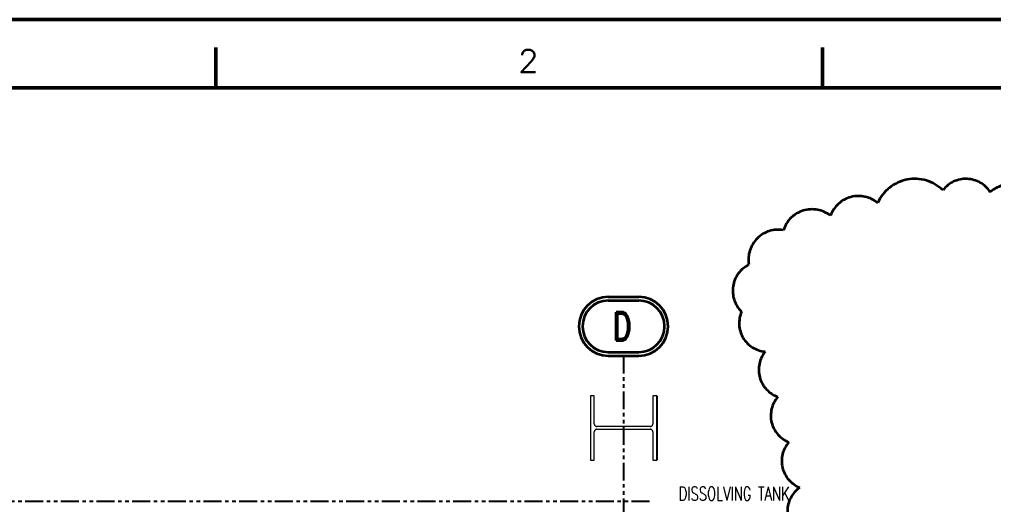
# Model space of a CAD drawing. Header units: inches. Extents: x 0 to 1408, y 0 to 1088.
# Drawn here: x 138.6 to 411.7, y 952 to 1088 of the extents above; entities that cross this region are included whole.
import ezdxf
from ezdxf.enums import TextEntityAlignment as Align

# ---------------------------------------------------------------- set-up
doc = ezdxf.new("R2010")
doc.units = ezdxf.units.IN
doc.header["$LTSCALE"] = 32
doc.header["$MEASUREMENT"] = 0
doc.linetypes.add('CENTER2', pattern=[1.125, 0.75, -0.125, 0.125, -0.125])
doc.linetypes.add('PHANTOM2', pattern=[1.25, 0.625, -0.125, 0.125, -0.125, 0.125, -0.125])
for name, color, linetype, lineweight in [('AM_6', 140, 'Continuous', 35), ('AM_BOR', 255, 'Continuous', 50), ('Equipment-AM_0', 7, 'Continuous', 50), ('Equipment-AM_11', 92, 'PHANTOM2', 25), ('Equipment-AM_6', 140, 'Continuous', 35), ('Layout-AM_11', 92, 'PHANTOM2', 25), ('Layout-AM_6', 140, 'Continuous', 35)]:
    doc.layers.add(name, color=color, linetype=linetype, lineweight=lineweight)
doc.styles.add('ROMAND', font='romand')
doc.styles.add('simplex', font='simplex.shx', dxfattribs={"width": 0.75})
doc.styles.get("Standard").update_dxf_attribs({"font": 'ROMANS.SHX', "width": 0.7})
doc.dimstyles.new('METSOPOWER_ANSI$7', dxfattribs={"dimscale": 24, "dimtxt": 0.12, "dimasz": 0.12, "dimexe": 0.1, "dimexo": 0.05, "dimgap": 0.06, "dimtad": 1, "dimtoh": 1, "dimzin": 12, "dimdsep": 46, "dimlunit": 3, "dimtxsty": 'Standard', "dimcen": 0, "dimclrd": 256, "dimclre": 256, "dimclrt": 140, "dimadec": 0, "dimazin": 2, "dimtp": 0.1, "dimtm": 0.1, "dimtfac": 0.71, "dimtmove": 0, "dimatfit": 3, "dimfxl": 1, "dimtzin": 7, "dimlwd": -1, "dimlwe": -1, "dimarcsym": 1})

# ---------------------------------------------------------------- blocks, each defined once
blk = doc.blocks.new('PE_FR_E')
at = {"layer": 'AM_BOR'}
for p, q in [((153.75, 848.35), (153.75, 857.35)), ((288.75, 848.35), (288.75, 857.35))]:
    blk.add_line(p, q, dxfattribs=at)
at = {"layer": 'AM_BOR', "color": 9}
blk.add_lwpolyline([(0, 0), (1117.6, 0), (1117.6, 863.6), (0, 863.6)], close=True, dxfattribs=at)
at = {"layer": 'AM_BOR'}
blk.add_lwpolyline([(18.75, 15.25), (1098.85, 15.25), (1098.85, 848.35), (18.75, 848.35)], close=True, dxfattribs=at)
at = {"layer": 'AM_BOR', "style": 'simplex', "width": 1.052632}
blk.add_text('2', height=5, dxfattribs=at).set_placement((223.25, 851.85), align=Align.CENTER)
at = {"layer": 'AM_BOR', "width": 0.9, "flags": 9}
blk.add_attdef('PENSTYLE', text='', height=1, dxfattribs=at).set_placement((1116.99, 0.33), align=Align.BOTTOM_RIGHT)
blk = doc.blocks.new('Column Row Bubble')
at = {"layer": 'AM_6'}
for p, q in [((0.2573, 0.5145), (0.5241, 0.5145)), ((0.2573, 0.4833), (0.5241, 0.4833)), ((0.2573, 0.0313), (0.5241, 0.0313)), ((0.2573, 0), (0.5241, 0))]:
    blk.add_line(p, q, dxfattribs=at)
for centre, radius, start, end in [((0.2573, 0.2573), 0.2573, 90, 270), ((0.5241, 0.2573), 0.2573, 270, 90), ((0.2573, 0.2573), 0.226, 90, 270), ((0.5241, 0.2573), 0.226, 270, 90)]:
    blk.add_arc(centre, radius, start, end, dxfattribs=at)
at = {"layer": 'AM_6', "style": 'ROMAND', "width": 0.75}
blk.add_attdef('X', text='', height=0.25, dxfattribs=at).set_placement((0.379, 0.2573), align=Align.MIDDLE)
blk = doc.blocks.new('ERT')
at = {"layer": 'Equipment-AM_11', "lineweight": 18}
for p, q in [((314.369, 1479.721), (314.004, 1479.721)), ((314.004, 1479.721), (314.004, 1473.701)), ((314.369, 1477.091), (314.369, 1479.721)), ((319.839, 1479.721), (319.839, 1477.091)), ((320.204, 1479.721), (319.839, 1479.721)), ((319.589, 1476.841), (314.619, 1476.841)), ((314.619, 1476.581), (319.589, 1476.581)), ((314.369, 1473.701), (314.369, 1476.331)), ((319.839, 1476.331), (319.839, 1473.701)), ((314.004, 1473.701), (314.369, 1473.701)), ((319.839, 1473.701), (320.204, 1473.701))]:
    blk.add_line(p, q, dxfattribs=at)
at = {"layer": 'Equipment-AM_11'}
blk.add_line((320.204, 1479.721), (320.204, 1473.701), dxfattribs=at)
at = {"layer": 'Equipment-AM_11', "lineweight": 18}
for centre, start, end in [((314.619, 1477.091), 180, 270), ((314.619, 1476.331), 90, 180), ((319.589, 1477.091), 270, 0), ((319.589, 1476.331), 0, 90)]:
    blk.add_arc(centre, 0.25, start, end, dxfattribs=at)

msp = doc.modelspace()

# ---------------------------------------------------------------- linework, layer by layer
at = {"layer": 'AM_6', "linetype": 'CENTER2'}
msp.add_lwpolyline([(426.023298, 1035.532726, 0.52056705), (410.765269, 1039.597964, 0.52056705), (410.765269, 1039.597964, 0.52056705), (397.541636, 1040.106118, 0.52056705), (397.541636, 1040.106118, 0.52056705), (379.231995, 1036.549035, 0.52056705), (366.008368, 1032.991955, 0.52056705), (366.008368, 1032.991955, 0.52056705), (352.784734, 1028.926718, 0.52056705), (352.784734, 1028.926718, 0.52056705), (343.121311, 1019.27178, 0.52056705), (343.121311, 1019.27178, 0.52056705), (341.08691, 1006.059762, 0.52056705), (341.08691, 1006.059762, 0.52056705), (347.69872, 994.880365, 0.52056705), (347.69872, 994.880365, 0.52056705), (351.258931, 982.176501, 0.52056705), (351.258931, 982.176501, 0.52056705), (354.310537, 969.472638, 0.52056705), (354.310537, 969.472638, 0.52056705), (357.362142, 956.768774, 0.52056705), (357.362142, 956.768774, 0.52056705), (357.362142, 943.556757, 0.52056705)], format="xyb", dxfattribs=at)
at = {"layer": 'Layout-AM_11', "ltscale": 0.25}
for p, q in [((307.966297, 993.722465), (307.966297, 867.872387)), ((315.243452, 952.837808), (63.144364, 952.837808))]:
    msp.add_line(p, q, dxfattribs=at)

# ---------------------------------------------------------------- block references
at = {"layer": 'Equipment-AM_0', "lineweight": 0, "xscale": 1.25984251968512, "yscale": 1.25984251968512, "zscale": 1.25984251968512}
msp.add_blockref('PE_FR_E', (0, 0), dxfattribs=at)
at = {"layer": 'Equipment-AM_0', "xscale": 32, "yscale": 32, "zscale": 32}
msp.add_blockref('Column Row Bubble', (295.464607, 993.722464), dxfattribs=at).add_auto_attribs({'X': 'D'})
at = {"layer": 'Equipment-AM_0', "xscale": 3, "yscale": 3, "zscale": 3}
msp.add_blockref('ERT', (-643.346282, -3456.658103), dxfattribs=at)

# ---------------------------------------------------------------- texts
at = {"layer": 'Equipment-AM_6', "color": 140, "insert": (323.427174, 956.951945), "char_height": 3.84, "width": 45.97192129, "attachment_point": 1}
msp.add_mtext('DISSOLVING TANK', dxfattribs=at)

# ---------------------------------------------------------------- leaders
at = {"layer": 'Layout-AM_6'}
msp.add_leader([(407.099249, 926.480264), (478.102741, 975.009878)], dimstyle='METSOPOWER_ANSI$7', override={"dimgap": 0.06, "dimtad": 0, "dimdec": 4}, dxfattribs=at)

doc.saveas('drawing.dxf')
